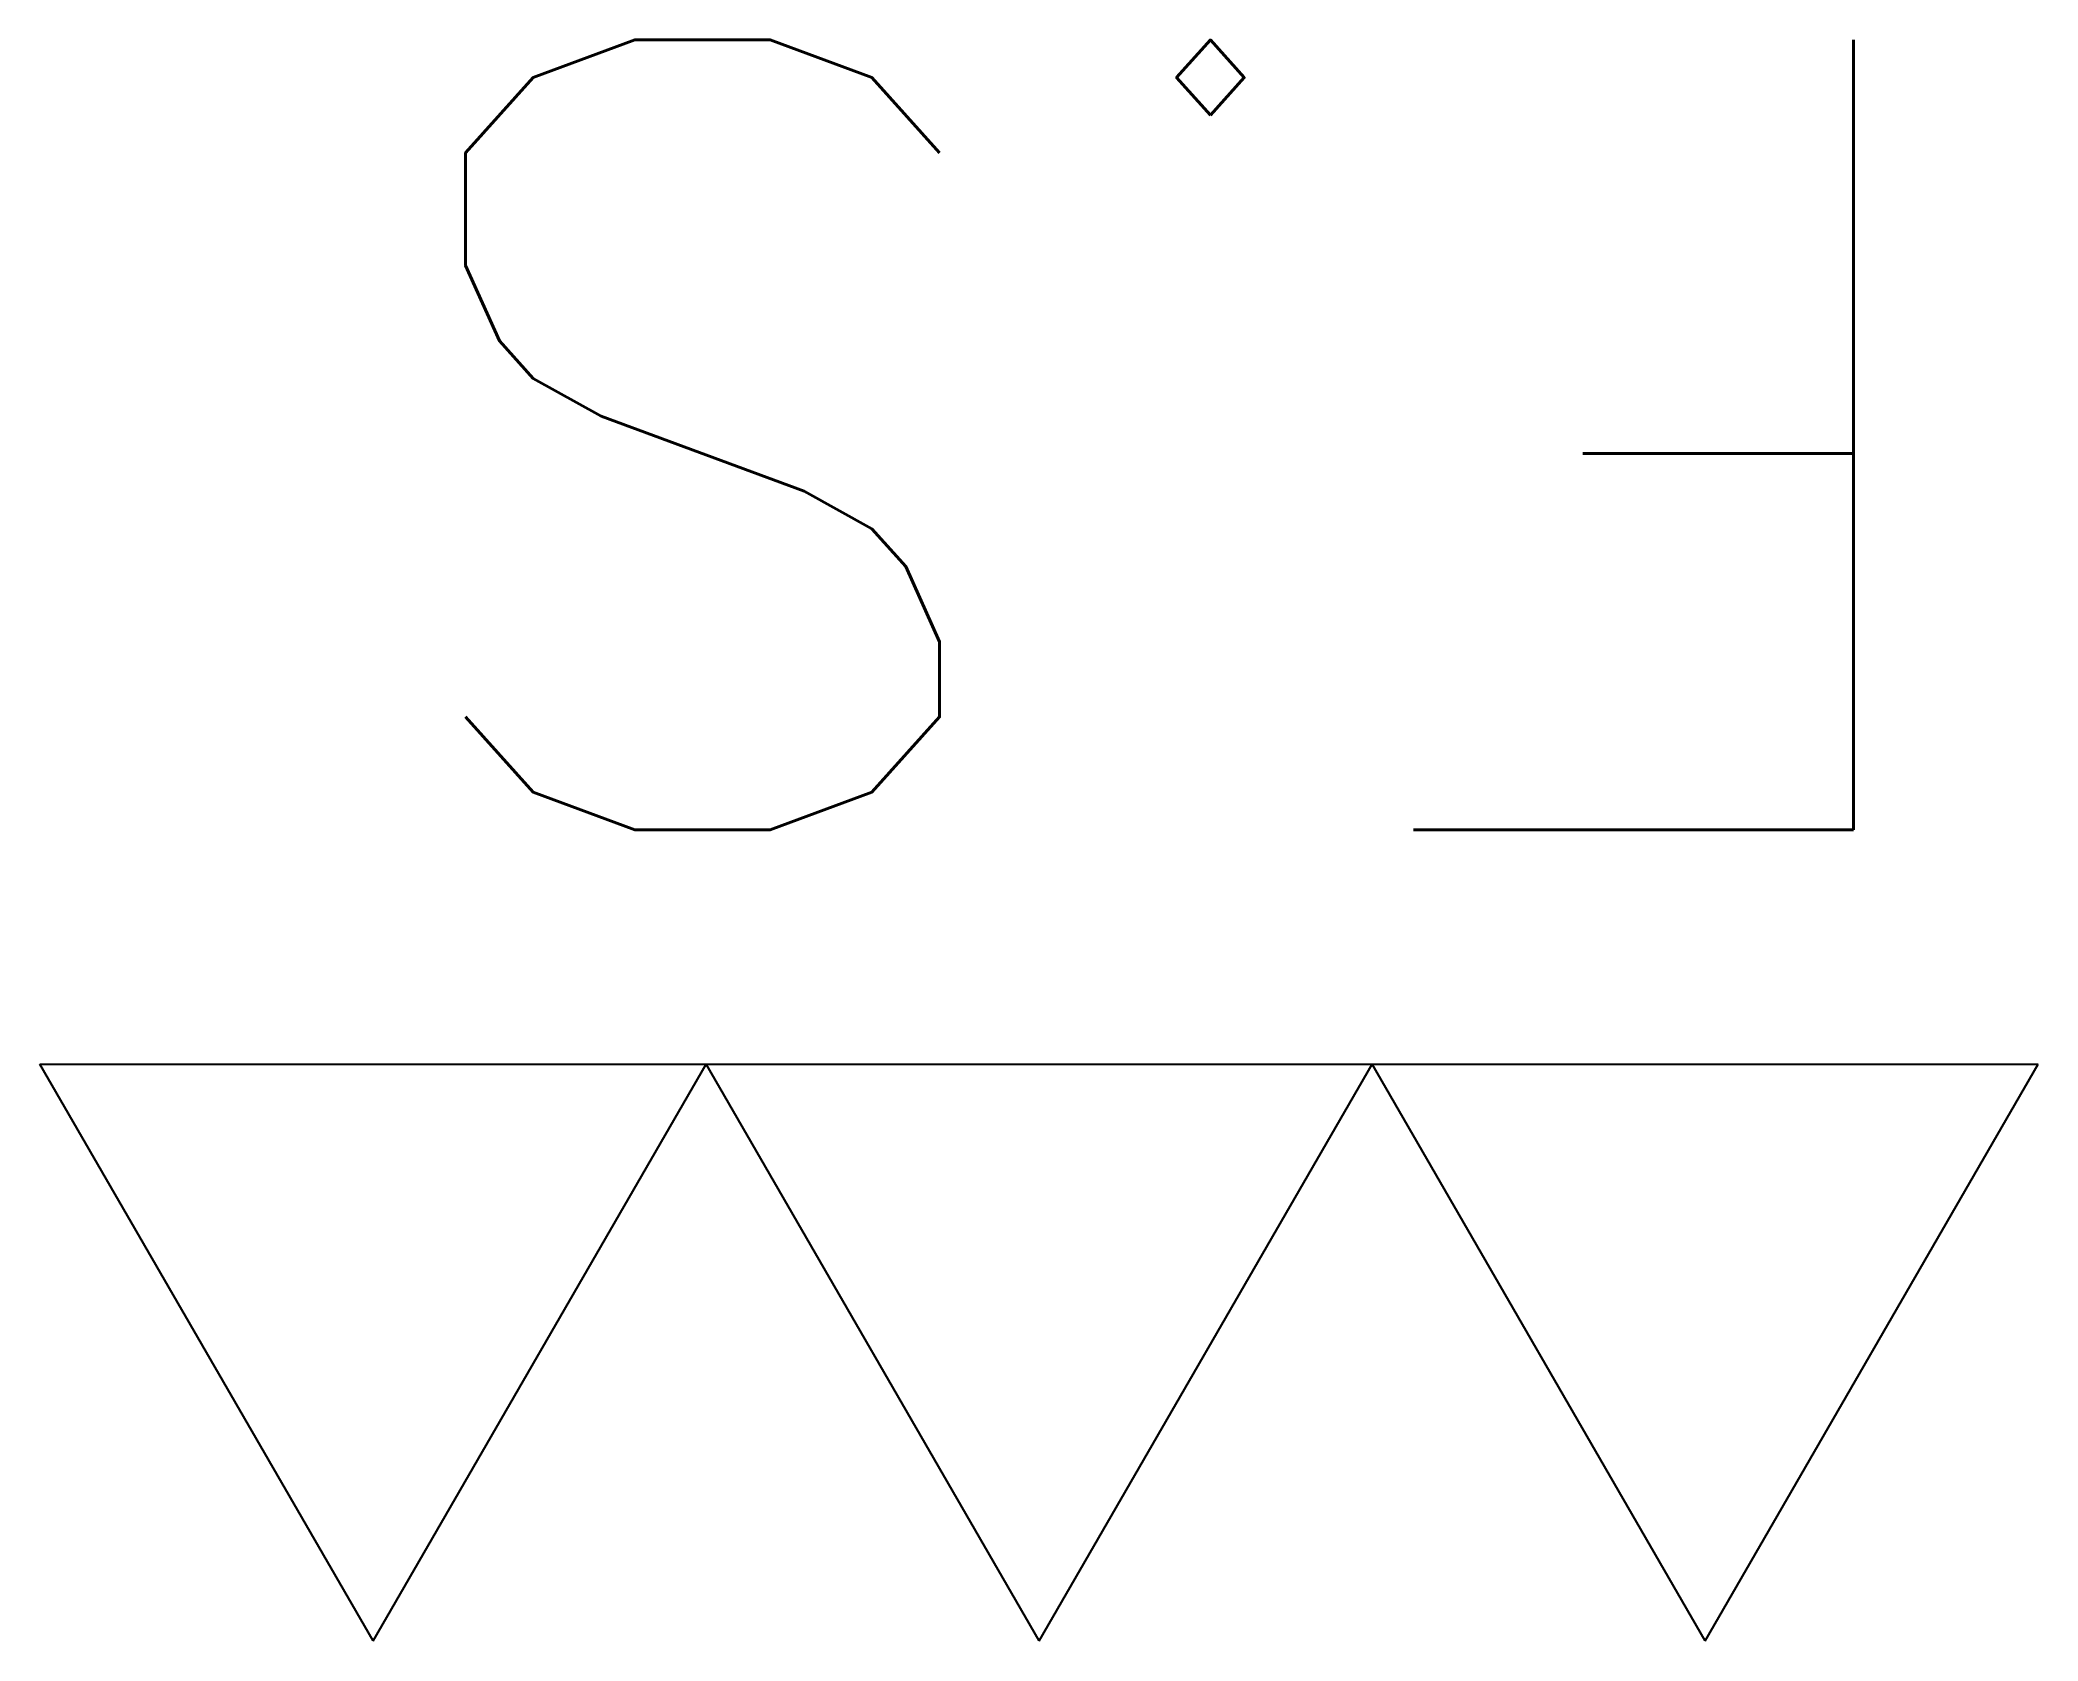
# Model space of a CAD drawing. Extents: x 106.1 to 116.4, y 19.3 to 27.6.
import ezdxf

# ---------------------------------------------------------------- set-up
doc = ezdxf.new("R2010")
doc.units = 0
doc.header["$MEASUREMENT"] = 0
doc.layers.add('DIM', color=2, linetype='CONTINUOUS')
doc.styles.add('ROMANS', font='romans')

msp = doc.modelspace()

# ---------------------------------------------------------------- linework, layer by layer
at = {"layer": 'DIM'}
for p, q in [((107.785, 19.255), (106.053, 22.255)), ((106.053, 22.255), (109.517, 22.255)), ((107.785, 19.255), (109.517, 22.255)), ((111.249, 19.255), (109.517, 22.255)), ((109.517, 22.255), (112.981, 22.255)), ((111.249, 19.255), (112.981, 22.255)), ((114.713, 19.255), (112.981, 22.255)), ((112.981, 22.255), (116.445, 22.255)), ((114.713, 19.255), (116.445, 22.255))]:
    msp.add_line(p, q, dxfattribs=at)

# ---------------------------------------------------------------- texts
at = {"layer": 'DIM', "style": 'ROMANS'}
msp.add_text('F.S', height=4.1084, rotation=180, dxfattribs=at).set_placement((116.19, 27.583))

doc.saveas('drawing.dxf')
